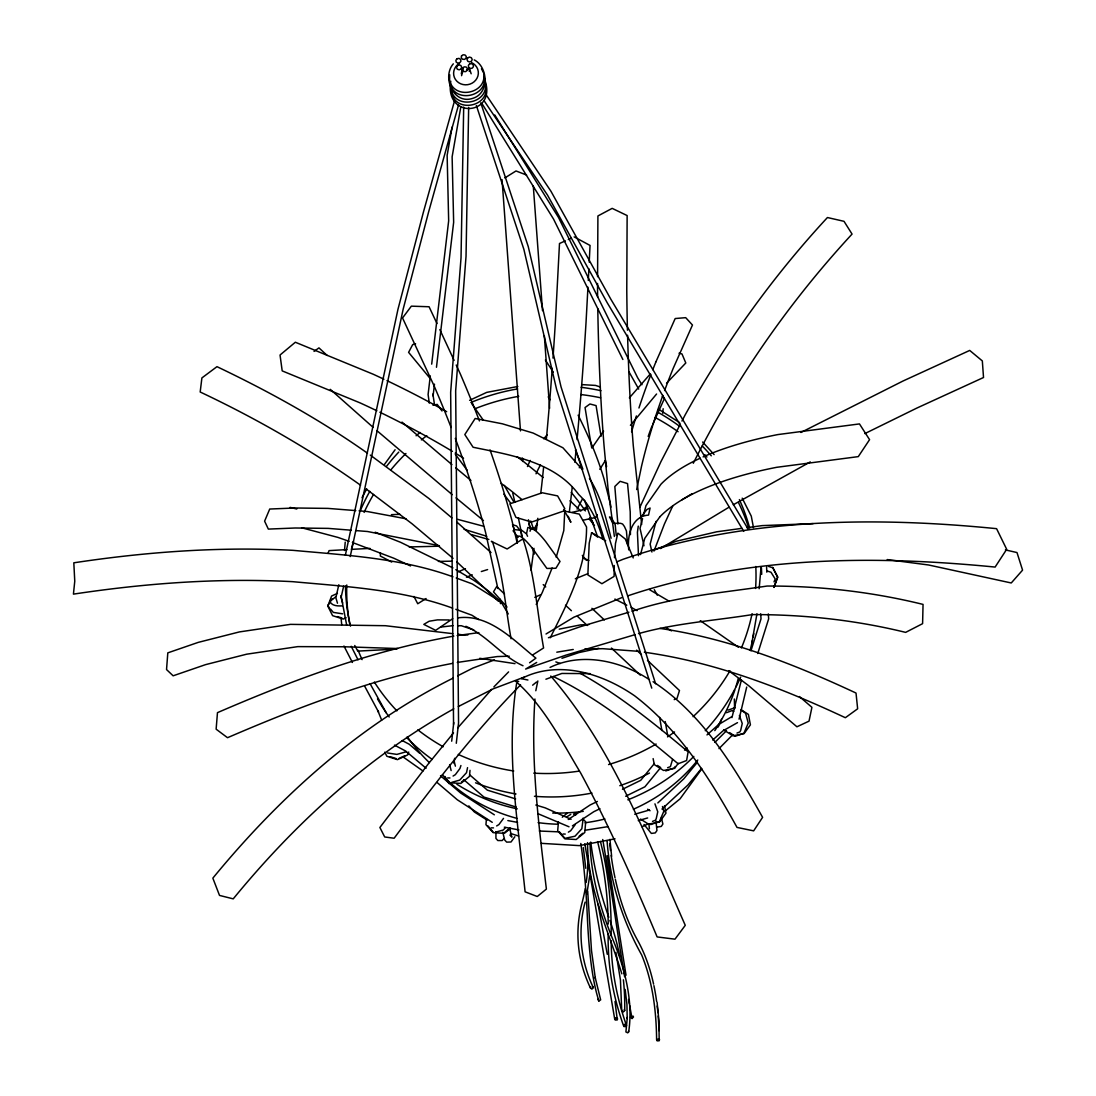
<?xml version="1.0" encoding="UTF-8"?>
<svg xmlns="http://www.w3.org/2000/svg" width="1096" height="1096" viewBox="0 0 1096 1096"><rect width="100%" height="100%" fill="white"/><g stroke="black" fill="none" stroke-linecap="round" stroke-linejoin="round"><path stroke-width="1.5" d="M597.567 283.48L597.553 290.276A248.23 24.112 89.1 0 0 597.621 296.961M597.58 276.685L597.909 215.953L612.171 208.363L627.131 215.556L626.775 289.878A248.23 24.112 89.1 0 0 627.446 330.225M495.954 831.617L495.926 838.399L497.831 840.55L502.215 840.536L504.05 838.563M526.587 533.492L527.847 527.45L534.053 528.546L537.451 524.368L536.67 524.08L535.41 530.121M380.394 552.644L380.339 556.001L391.71 562.084M463.69 107.107L461.032 257.766L450.662 392.272L453.552 724.36M468.663 107.381L466.033 256.327L455.662 390.847L458.553 722.922L456.292 743.28M469.294 71.418L469.362 67.993M614.281 565.495L614.089 576.4L601.923 583.702L587.853 574.921L589.21 543.164L591.607 532.683L605.691 540.794M564.769 510.448L563.796 530.574L556.22 557.275M588.292 280.466L588.881 268.794M589.21 262.122L590.045 245.436L574.153 236.887M587.949 287.152L586.031 322.484A261.177 17.111 -86.1 0 1 577.058 439.578M630.433 534.656L630.227 511.859L627.542 483.583L620.117 481.308L614.829 486.487L617.87 523.998M614.486 557.686L615.459 543.602L617.856 533.122L625.282 538.999L633.228 557.933M534.944 699.015C530.505 762.542 538.931 826.096 546.383 889.089L537.259 896.514L525.094 891.815C517.942 822.959 505.626 752.664 516.559 683.671M589.716 875.677L586.812 893.898M625.158 989.441L626.939 1004.347L627.2 1018.513L627.296 1017.444L625.912 1031.953L627.761 1032.87L628.72 1031.103M344.5 550.48L345.226 542.123M449.703 74.734L449.593 80.57M450.785 81.2C444.154 120.231 498.488 115.532 484.487 79.049M451.867 87.666L451.744 93.489M470.006 770.324L469.472 776.393L460.868 783.421L449.648 782.75L442.373 774.776M486.46 818.616L485.939 824.685L493.214 832.659L504.434 833.33L510.572 828.316M558.467 821.767L557.672 830.864L564.947 838.851L576.167 839.522L584.771 832.494L585.702 821.877L582.579 818.452M662.751 413.26L663.149 408.712M756.952 613.787L751.733 643.736M759.158 588.73L761.062 567.016M451.689 741.197L453.758 722.511M454.059 763.501L454.635 758.295M430.29 375.942L428.098 394.492L429.303 403.15M431.687 364.146L448.661 220.844L447.141 155.372L452.059 127.109M434.482 384.134L433.084 395.93L432.893 394.026L434.427 404.164M436.468 367.27L453.648 222.296L452.127 156.81L460.8 106.928M536.451 529.889L537.807 518.298M540.725 493.447L541.712 485.172A261.177 17.111 -86.1 0 0 543.616 467.129M569.345 511.942L572.263 487.104M531.039 570.153L533.971 548.343M638.269 526.121L637.42 532.382L638.502 555.672M461.306 73.898L462.17 68.911M585.127 902.131C577.496 930.477 580.647 961.165 593.292 987.592L591.909 989.126L590.374 987.839A1224.849 380.148 -3 0 1 582.113 902.625A1712.843 531.601 -3 0 0 585.209 888.664M467.554 767.638L466.526 772.653L459.717 780.119L451.812 782.325M535.807 690.74L537.848 680.945M636.68 489.556L641.53 466.266A162.729 36.017 -69.5 0 1 662.847 395.382M345.377 555.124L397.958 309.346L423.426 212.076L454.676 100.325M350.227 556.562L403.177 309.113L428.646 211.843L458.512 105.024M746.705 687.055L739.06 719.168M672.533 759.528L670.41 766.652L667.587 767.721M338.828 584.743L335.856 597.69L337.472 603.211M343.665 586.127L341.075 597.471L342.678 602.978M642.571 518.627L640.037 528.368L643.996 545.753M643.421 515.367L645.955 505.612L660.929 484.254A284.631 101.106 2.1 0 1 700.125 458.238M640.544 554.576L644.777 538.328L659.751 516.97M656.066 521.367L650.147 544.123L651.942 552.028M461.567 75.679L462.937 70.747M750.938 650.846L761.021 618.802L760.679 613.829M757.747 653.531L768.666 618.843L768.31 613.911M460.923 765.529L459.95 768.488L455.361 774.653L453.073 776.05M741.43 679.835L731.95 717.62M774.091 586.949L777.653 576.866L772.584 567.331M590.374 987.839L590.744 986.811M630.912 1016.156L630.529 1017.184L632.077 1018.499L633.488 1016.992L632.995 1016.019M611.212 940.848C611.253 969.645 616.897 998.278 626.446 1025.39L626.063 1026.404L623.994 1026.582L623.884 1024.609M361.995 497.707L366.722 488.898M408.726 752.034L407.644 754.911L397.451 759.651L386.847 756.254L384.792 752.157M773.927 587.429L777.722 577.345L772.927 567.824L768.378 566.358M623.391 979.783A2219.88 743.937 -2.9 0 1 624.693 1010.539L623.295 1012.005L621.747 1010.676L620.432 979.947L615.925 952.438M328.019 553.37L329.074 550.617L346.884 549.603M654.011 551.028L664.45 523.957L672.862 505.708M615.007 1001.47L617.295 1019.924L615.199 1020.061L615.103 1018.129M657.066 1002.128L658.902 1020.376L659.189 1040.762L657.107 1040.858L657.011 1038.967M552.11 567.988L542.328 592.374L536.218 604.458M774.036 581.88L775.215 579.003L770.981 572.235L766.926 570.906M655.956 361.762L675.177 318.539L685.699 317.662L692.466 325.033L673.245 368.256A162.729 36.017 -69.5 0 0 664.601 390.56M652.737 424.344L664.382 398.601L662.409 396.437M639.831 507.407L660.874 461.786L680.397 424.084M675.177 766.501L674.533 767.885L665.752 770.94M577.085 509.106L582.606 498.666M550.26 637.776C567.495 603.101 586.785 566.632 586.552 526.984L579.305 514.106L563.892 510.955L531.587 522.052L515.915 517.367L509.9 503.845L542.205 492.762L557.617 495.899L564.851 508.777M681.959 421.07L685.082 415.042C724.566 343.87 772.105 277.247 827.439 217.529L844.016 221.324L852.058 234.078C788.764 302.578 735.101 379.887 693.302 463.266M335.582 596.923L329.814 601.526C332.129 606.088 337.719 606.061 342.089 605.883M597.32 514.586L595.649 517.476L583.14 520.216M514.873 836.714L511.01 842.002L506.667 842.125L504.708 840.016L502.763 832.22M579.263 467.773L581.099 464.896M592.1 447.648L603.595 431.166M599.8 469.307L605.293 460.676M640.434 517.778L646.969 509.448L650.092 508.051L648.544 515.093C631.502 516.216 627.09 535.903 628.748 549.904M453.306 63.842C441.674 77.104 453.511 105.079 472.897 98.298C489.57 93.297 488.2 67.075 474.239 59.883M384.34 464.594L395.094 449.744M678.287 763.296L674.615 768.365L663.532 770.461L654.271 764.57L653.134 758.61M701.728 768.954L680.068 798.847L664.245 811.793M330.554 601.54L327.718 605.65L329.43 607.746M503.516 818.383L498.927 824.562L496.639 825.959M575.249 824.576L570.66 830.754L568.372 832.152M654.408 763.501L640.708 780.338L622.46 789.284M660.696 767.556L644.914 786.791L625.665 796.244M697.467 762.172L683.836 778.763L657.833 802.93M701.577 768.392L687.904 785.024L661.984 809.053M629.351 397.889L650.216 374.037M630.433 425.33L656.573 394.012M453.511 732.923L428.111 764.131L379.887 827.494L384.696 836.974L394.135 838.235C433.687 785.092 474.047 732.197 520.573 684.904M457.84 727.785L491.638 689.37M543.767 438.797L547.068 434.906M505.544 827.535L503.283 830.015L495.378 832.22M493.871 686.932L508.599 671.889M666.546 383.23L685.795 362.982L681.986 353.94L679.041 353.213M714.893 742.389L726.47 730.703M719.003 748.623L732.827 734.663M706.989 734.923L718.647 724.511L731.279 717.003M712.701 740.033L723.113 730.744L737.498 722.648M461.443 782.133L463.841 780.147M505.009 832.042L509.804 828.083M579.14 836.248L582.743 833.275M562.289 817.232L567.194 813.218M532.629 685.192L536.547 682.013M572.413 825.877L593.813 811.698L599.95 808.738M568.249 819.493L590.155 804.957L597.375 801.477M529.587 662.765L535.903 658.148C513.449 640.119 489.213 613.568 457.69 617.884M314.045 351.405L318.95 347.884L327.17 355.46M583.401 509.037L587.072 506.462M330.513 600.183L332.773 598.717M532.683 654.942L543.589 647.955C537.122 611.869 534.848 574.564 523.23 539.643L522.134 539.383L507.147 548.986L491.337 541.369L492.378 541.616C503.064 572.893 505.242 606.362 511.065 638.763M660.573 548.575L728.84 507.311M504.845 177.922L516.01 170.962L526.601 175.045M426.084 598.539L417.74 603.745L413.932 596.443M566.605 816.958L570.756 814.41M546.027 633.995L573.866 617.199L621.679 597.663M453.785 708.838C368.242 756.418 294.988 823.384 233.229 898.857L219.515 895.418L212.843 878.143C279.316 797.189 358.872 725.1 453.128 678.109M682 499.762L691.946 493.817M536.697 662.45L525.628 669.053L565.837 655.175L635.242 634.598M452.73 618.678L435.674 630.337L423.796 624.391L429.18 621.226L437.455 619.884L449.168 619.966M733.279 504.776L810.287 461.923M800.943 432.454L902.994 381.024L969.713 350.432L982.331 360.927L983.523 377.504L916.804 408.096L864.84 433.605M457.69 675.794L472.856 668.094L494.447 659.929M458.334 706.536L493.241 688.822L524.08 677.164M469.636 400.314L486.706 392.382L517.833 386.491M337.417 593.347L331.595 596.046L327.8 606.129L332.595 615.664L343.199 619.062L346.117 617.706M642.092 826.74L648.065 823.959M399.067 758.391L404.767 755.788M565.358 240.86L559.494 243.504L555.466 320.553A261.177 17.111 -86.1 0 1 552.987 358.077M568.29 239.531L571.221 238.202M534.793 597.334L540.657 594.69M466.595 69.802L468.403 69.007M458.429 571.783L465.43 568.687M466.444 577.208L472.266 574.866M561.96 658.299L578.866 652.6L598.813 648.27M674.218 699.618L676.999 698.481L679.479 690.535L647.489 660.354M575.318 578.798L587.662 573.756M616.966 561.782L623.131 559.261C742.869 518.12 871.758 516.243 996.579 528.669L1006.69 549.302L995.113 567.07C872.539 555.014 745.951 556.124 628.118 595.731M653.38 550.439L676.259 541.246L716.647 531.807L741.923 528.354M726.484 712.701L732.128 710.564L733.799 711.249M736.978 733.06L739.8 731.991L740.677 730.457L742.239 723.47L739.389 715.524M652.504 821.384L655.326 820.315L656.203 818.767L657.764 811.793L654.929 803.834M550.069 667.409C581.757 651.997 620.281 660.669 648.777 679.26M545.904 679.219L561.892 673.451L590.141 673.615M728.004 710.14L735.32 707.591M650.668 824.603L659.45 821.548L663.792 811.355L662.464 806.505M548.411 637.735L580.579 626.624L628.899 612.212M481.322 571.537L487.61 569.578M632.132 611.267C675.657 596.306 721.853 592.909 767.077 586.045C819.63 585.853 872.005 591.854 923.051 604.403L922.599 623.665L905.639 632.378C855.469 620.062 803.971 614.472 752.336 614.596C714.4 620.651 675.547 623.213 638.489 633.639M634.721 814.246L649.421 810.026M638.256 820.63L647.654 817.958M406.191 751.788L396.889 754.404L387.559 752.979M573.646 814.301L576.934 813.383M415.603 343.87L412.671 344.624L408.603 352.364L430.002 378.298M572.181 512.353L587.812 508.613M585.319 830.22L608.02 826.631M559.22 629.145L580.62 624.871L588.785 624.652M556.795 652.189L573.235 649.476M432.975 405.232L437.194 404.41L442.003 410.973M453.813 636.105C371.9 650.462 293.564 679.767 217.474 712.647L216.131 729.183L227.516 737.704C300.071 706.468 374.544 678.082 452.415 663.395M457.32 662.436L497.255 656.559L509.229 656.203M597.758 999.305L598.909 1000.99L600.663 999.867L595.155 977.413M615.048 838.837L579.277 845.619L541.397 843.345M441.346 626.994L452.963 625.679M746.979 527.669L762.145 525.614L813.136 523.628M457.114 635.557L478.856 632.625M657.34 827.055L661.285 826.425L662.888 824.014L661.354 817.835M351.802 549.343L370.023 548.397M391.395 514.668L399.862 514.312M396.574 649.079L357.776 651.106L354.748 645.503M409.137 546.931L439.51 546.205M584.675 649.161L602.636 648.681L639.42 651.38M438.386 561.412L451.908 561.166M539.355 831.028L559.166 831.864M458.005 635.05L467.855 634.995M457.991 625.72L461.334 625.734L473.732 629.885M447.702 777.913L449.949 777.982M491.268 827.823L493.501 827.891M563.002 834.015L565.248 834.07M582.236 384.628L595.512 385.422L600.361 386.984M461.443 68.829L463.43 68.966M355.775 510.599L327.923 508.393L294.961 507.996L269.726 509.037L264.602 521.162L268.342 529.094L295.235 527.998L328.197 528.382L351.131 530.204M359.05 510.859L367.242 511.517L406.041 518.792M356.036 530.601L367.503 531.505L439.003 545.616M397.643 648.544L344.733 646.777L297.811 646.626L246.669 654.189L205.555 664.642L173.127 675.807L166.537 669.56L167.811 652.86L198.239 642.379L239.366 631.926L290.495 624.364L385.395 625.706L452.799 633.666M457.717 634.269L464.266 635.064M518.696 681.479L515.435 681.068C544.068 706.071 561.481 740.978 580.729 773.118C609.376 826.178 633.844 881.335 657.12 936.929L674.985 939.176L685.274 925.325C647.106 839.276 612.787 748.116 550.767 676.027M887.212 559.577L928.6 564.988L1011.252 582.976L1022.568 570.139L1016.992 552.548L1005.416 549.918M479.774 658.312L514.997 663.642M342.637 613.829L333.307 612.39L330.403 608.91M659.915 628.405C728.484 638.365 793.545 663.875 856.017 693.042L857.647 708.797L845.359 717.716C781.407 687.754 714.633 662.053 644.338 652.23M507.845 820.575L517.559 822.384M504.311 827.165L518.888 829.932M527.93 680.027L521.285 678.657C558.371 659.463 602.334 673.478 634.666 695.837C679.561 730.251 710.071 778.544 737.005 827.412L753.651 830.85L762.597 817.328C734.073 766.666 702.742 714.14 653.079 681.698M457.69 519.367L483.569 526.244M464.033 529.272L486.679 536.259M290.152 507.38L296.783 509.01M301.578 527.751L337.979 537.424L349.186 541.342M471.28 534.588L488.857 539.479M535.834 805.039L545.137 807.834L571.085 819.301M537.752 813.602L569.016 826.795M624.912 1024.116L626.446 1025.39M515.627 798.902L487.364 790.148L469.677 774.831M516.161 807.067L483.966 797.093L463.855 779.777M337.472 616.596L341.911 617.993M390.245 756.72L396.163 758.569M616.13 1017.663L617.678 1018.938M510.503 833.44L518.627 836.056M352.391 542.465L393.779 558.207L410.521 565.933M555.836 661.902L560.262 663.505M452.99 576.825C401.917 558.22 346.788 555.275 293.098 550.343C219.734 546.452 146.371 551.863 73.816 562.81L74.761 581.209L73.432 594.128C145.987 583.182 219.364 577.77 292.714 581.675C346.405 586.593 401.547 589.538 452.621 608.143M456.21 578.003L472.266 583.894L501.256 602.225L508.27 613.979M455.826 609.321L471.897 615.212L478.788 619.583M375.188 532.218L400.574 542.301L452.936 567.92M582.688 557.782L588.84 560.494M523.011 665.738C501.776 656.271 487.46 635.639 465.882 626.309M553.22 676.506C599.238 698.659 639.146 731.238 678.123 763.789L686.603 760.528L688.124 751.87C654.052 723.25 619.172 695.124 580.25 673.314M614.87 599.074L626.789 605.156M631.255 607.431L637.091 610.636M402.232 740.567L409.315 744.307L419.727 753.308M394.45 745.129L405.684 751.048L426.084 768.241M591.607 532.683L597.101 536.67M649.216 589.497L669.272 601.293M665.752 627.487L671.478 630.858M455.84 569.646L473.212 579.948A119.341 34.401 23.2 0 1 499.94 601.444M658.504 409.178L679.657 422.645M741.814 710.208L748.417 714.414L750.418 724.84L744.006 733.703L732.923 735.8L723.661 729.909M647.613 809.218L650.024 810.752M640.516 819.068L648.448 824.124L659.532 822.027L665.957 813.163L664.519 805.711M487.172 820.137L474.39 811.999L468.814 805.875M492.255 822.329L457.306 799.779L437.085 782.489M494.351 814.821L460.676 793.038L440.51 775.79M740.937 709.824L745.609 713.345L748.253 723.045L743.924 733.224L735.142 736.293L729.607 732.621M657.449 765.446L660.217 767.282M700.276 620.651L738.389 647.243M367.475 453.196C320.114 419.741 269.274 391.587 216.967 366.667L201.897 377.928L200.184 391.998C256.19 418.466 310.045 449.319 360.557 485.199M370.297 455.1L428.933 498.516L451.936 517.929M402.821 756.747L422.96 770.995M728.689 670.67L748.541 685.575L796.929 726.785L809.026 721.141L811.917 707.331L799.422 696.535M366.201 489.008L412.151 523.861L453.059 558.357M543.191 477.514L523.244 461.334A281.932 80.104 24.6 0 0 516.942 456.662M522.066 499.68L510.092 489.981A281.932 80.104 24.6 0 0 501.215 483.432M483.432 520.545L456.032 497.858M451.908 464.594L401.999 422.097M455.717 467.773L470.938 480.486M452.223 494.68L376.873 430.618M457.059 522.244L491.035 552.603M373.051 427.289L330.28 389.354M543.219 584.606L545.726 586.935M456.799 561.823L498.461 601.32M565.468 605.211L571.4 610.719M591.895 608.321L604.334 619.911M577.332 616.226L587.292 625.501M611.445 648.065L640.297 675.15M636.612 650.134L641.448 654.682M570.002 500.762L580.866 511.079M444.702 777.42L449.565 782.27M493.132 832.179L488.049 826M509.9 835.042L511.873 837.139L509.777 828.85M702.659 442.031L714.113 454.593M504.557 594.046L496.707 586.579L493.488 591.867L507.01 607.088M574.263 813.15L575.784 814.945M589.306 519.107L594.457 525.436M582.332 555.343L586.456 560.412M582.099 469.294L562.919 447.771L533.204 433.084L502.338 423.796L475.157 418.494L464.827 434.564L473.088 447.25C510.311 454.922 554.686 461.772 578.647 494.433C591.484 506.708 597.937 522.641 602.91 539.301M589.456 478.568C601.005 496.132 605.855 517.97 611.102 538.259M513.051 530.765L518.107 537.314M510.777 503.283L507.695 499.255A127.725 2.617 53.5 0 1 503.831 494.159M471.773 403.753L483.391 420.289M485.692 94.133L550.959 191.266L610.801 299.153L748.088 529.039M484.103 100.736L547.479 195.061L607.321 302.934L743.746 531.355M644.01 824.493L651.367 833.426L655.285 832.905L656.942 830.535L655.915 820.836M545.383 360.036L553.288 372.202M589.771 517.559L593.224 522.943M548.206 396.848L550.028 399.752M641.955 384.71L637.625 377.723L558.522 217.488L494.776 114.998M638.721 389.107L628.899 371.695M481.966 103.572L553.549 219.09L622.87 359.488M504.256 485.405L513.983 502.228M444.894 776.434L449.004 783.626M386.313 712.948L370.119 683.767M563.632 509.421L570.865 522.285L568.194 516.285M654.285 589.703L657.244 595.142M364.68 686.206L378.558 712.058L377.819 710.646L381.655 720.099M659.093 1038.871L659.573 1039.803M343.952 646.01L352.419 662.464M742.211 498.159L751.281 516.148L753.486 527.642M481.473 68.719L483.418 72.583M483.733 79.707L485.035 82.269M449.853 81.556C455.717 100.229 487.172 92.968 483.679 73.569M450.401 84.789C456.251 103.462 487.72 96.201 484.227 76.802M451.484 91.256C457.333 109.929 488.802 102.654 485.309 83.269M452.018 94.489C457.868 113.148 489.337 105.887 485.843 86.502M351.213 646.284L358.022 659.778M624.227 1009.58L624.706 1010.539M592.813 986.633L593.292 987.592M436.975 323.526L429.07 306.757L411.356 306.154L402.547 317.963L433.948 385.518A248.011 50.211 67.3 0 1 451.114 427.495M439.852 329.622L454.1 360.379M456.224 365.023L460.471 374.311A248.011 50.211 67.3 0 1 479.418 420.933M533.314 528.478L530.793 521.025M528.683 523.861L530.628 528.149M527.56 536.273L526.491 533.875L521.86 530.395L514.312 529.574L512.49 524.655L516.613 525.97L520.175 530.642M584.497 500.16L597.676 537.013M469.568 68.925L471.17 73.775M480.76 102.832L528.231 246.518L561.029 386.847L655.614 683.767M476.376 105.572L523.847 249.258L556.645 389.587L651.75 688.137M532.382 548.164L534.259 554.11M621.829 973.81C608.609 930.682 587.442 888.733 587.552 842.591M600.403 841.44C608.362 872.211 611.554 904.077 611.157 935.82M609.993 502.31L604.006 478.829A153.289 47.649 60.4 0 0 578.126 415.206M454.265 761.665L455.388 766.159M449.634 764.597L451.141 770.584M520.71 531.834L521.778 536.245M512.791 493.351L514.915 502.365M517.093 542.575L512.147 521.381A248.011 50.211 67.3 0 0 490.049 449.894M528.409 519.764L530.341 529.217M518.394 517.983L521.23 531.779M341.007 595.553L346.679 625.09M521.573 533.41L522.189 536.752M607.266 954.287L598.074 904.296M497.844 588.497L485.624 532.588A248.011 50.211 67.3 0 0 455.265 438.386M499.625 598.608L500.516 603.649M665.258 721.552L667.807 736.307M659.628 717.387L661.888 730.511M449.867 82.269L450.127 83.803M450.949 88.735L451.21 90.256M610.39 503.872L610.938 507.16M614.377 536.451L607.979 487.802L604.088 446.25A248.23 24.112 89.1 0 1 597.786 308.73M607.143 855.688L626.022 975.221M583.209 818.26L581.825 828.74L575.016 836.207L564.865 838.372L559.782 832.193M595.361 978.481L591.498 950.575L587.703 891.199M584.812 843.728L614.719 1019.129M641.667 524.45L633.296 445.853A248.23 24.112 89.1 0 1 627.583 335.239M583.319 847.605L585.771 868.292M341.048 618.089L341.733 624.665M648.914 824.014L649.407 828.782M609.924 839.372L611.637 856.401M607.074 840.591C609.897 880.759 622.035 919.832 641.667 954.945C652.737 981.811 656.326 1011.06 656.614 1039.926M533.273 185.731L542.506 310.648M502.05 179.662L520.477 430.892M544.356 335.856L549.617 408.274M522.422 458.087L522.669 461.485M766.597 567.139L766.816 572.181M761.419 567.577L761.72 574.304M627.624 544.959L626.419 530.944L624.432 526.532L622.61 524.025L620.651 523.326L613.007 523.258L609.486 516.956L611.349 517.627L615.171 524.532L616.253 535.506M517.079 543.232L516.928 538.232A118.341 13.399 61.9 0 1 532.533 548.507L546.904 568.454L555.905 568.249L560.015 561.467L545.644 541.52A118.341 13.399 61.9 0 0 530.039 531.245M734.347 699.001L734.608 708.756M580.812 843.468A1712.843 176.579 -79.1 0 1 587.36 917.352A1224.849 126.273 -79.1 0 0 598.909 1000.99M608.801 917.297A3104.324 1040.337 -2.9 0 1 590.73 842.043M609.897 920.421A2219.88 743.937 -2.9 0 1 619.898 956.808M587.936 855.729A1712.843 531.601 -3 0 1 586.209 882.472M597.594 841.646A3104.324 1040.337 -2.9 0 1 608.212 924.065M623.514 1025.623A2219.88 743.937 -2.9 0 1 608.184 933.998M471.636 62.636A12.385 11.659 -9.5 0 1 475.828 80.022A12.385 11.659 -9.5 0 1 456.895 81.241A12.385 11.659 -9.5 0 1 459.279 63.431M615.349 879.307A1712.843 505.283 -50.5 0 0 637.639 940.423A1224.849 361.324 -50.5 0 1 653.586 984.14M615.02 877.773A1712.843 505.283 -50.5 0 1 611.143 855.455M610.499 850.482A1712.843 505.283 -50.5 0 1 609.746 843.756M653.915 985.633A1224.849 361.324 -50.5 0 1 656.586 1001.182M657.203 1006.046A1224.849 361.324 -50.5 0 1 657.888 1012.663M658.175 1016.033A1224.849 361.324 -50.5 0 1 658.956 1030.637M590.004 842.673A1712.843 465.937 28.4 0 0 613.294 940.546A1224.849 333.184 28.4 0 1 628.625 1032.185M753.747 633.652A201.28 189.498 -9.5 0 1 753.13 637.036M752.459 640.407A201.28 189.498 -9.5 0 1 750.13 650.175M740.649 677.123A201.28 189.498 -9.5 0 1 705.262 730.731M687.137 747.952A201.28 189.498 -9.5 0 1 684.548 750.102M649.462 773.064A201.28 189.498 -9.5 0 1 619.815 785.695M591.95 793.066A201.28 189.498 -9.5 0 1 534.451 796.285M515.997 793.984A201.28 189.498 -9.5 0 1 475.554 782.804M432.262 759.46A201.28 189.498 -9.5 0 1 406.602 737.526M389.203 717.003A201.28 189.498 -9.5 0 1 377.504 698.837M721.469 719.291A167.167 157.386 -9.5 0 1 718.168 727.032M697.782 760.008A167.167 157.386 -9.5 0 1 633.42 809.232M604.91 818.986A167.167 157.386 -9.5 0 1 584.976 822.767M558.22 824.219A167.167 157.386 -9.5 0 1 538.095 822.63M516.915 818.356A167.167 157.386 -9.5 0 1 446.798 779.804M738.197 678.725A182.895 172.195 -9.5 0 1 735.868 686.836M734.813 690.055A182.895 172.195 -9.5 0 1 714.798 730.635M693.823 756.418A182.895 172.195 -9.5 0 1 627.83 799.82M583.264 811.341A182.895 172.195 -9.5 0 1 552.672 813.027M517.244 808.848A182.895 172.195 -9.5 0 1 456.854 784.229M429.303 762.569A182.895 172.195 -9.5 0 1 407.356 736.745M755.788 566.495A205.61 193.567 -9.5 0 1 755.582 588.47M752.075 613.719A205.61 193.567 -9.5 0 1 741.403 647.942M729.991 670.779A205.61 193.567 -9.5 0 1 693.069 716.674M674.547 731.964A205.61 193.567 -9.5 0 1 667.519 736.896M656.134 744.033A205.61 193.567 -9.5 0 1 608.554 764.57M578.935 771.132A205.61 193.567 -9.5 0 1 533.738 773.146M513.723 770.995A205.61 193.567 -9.5 0 1 458.279 754.432M443.209 746.76A205.61 193.567 -9.5 0 1 417.877 729.881M396.903 710.852A205.61 193.567 -9.5 0 1 374.339 682.068M362.105 659.628A205.61 193.567 -9.5 0 1 358.118 650.257M350.514 626.172A205.61 193.567 -9.5 0 1 345.459 586.018M360.063 511.284A205.61 193.567 -9.5 0 1 369.818 491.337M386.641 466.156A205.61 193.567 -9.5 0 1 398.766 452.086M416.096 435.756A205.61 193.567 -9.5 0 1 420.083 432.495M470.855 402.506A205.61 193.567 -9.5 0 1 517.518 388.916M581.127 387.313A205.61 193.567 -9.5 0 1 600.978 390.71M658.258 412.466A205.61 193.567 -9.5 0 1 679.575 426.289M702.221 445.976A205.61 193.567 -9.5 0 1 711.277 455.813M739.362 499.612A205.61 193.567 -9.5 0 1 749.691 528.135M349.966 625.295A205.61 193.567 -9.5 0 1 346.774 584.976M351.35 549.63A205.61 193.567 -9.5 0 1 353.433 541.424M364.091 512.394A205.61 193.567 -9.5 0 1 373.558 494.433M391.067 469.622A205.61 193.567 -9.5 0 1 405.931 453.497M421.33 439.907A205.61 193.567 -9.5 0 1 426.782 435.701M475.212 408.644A205.61 193.567 -9.5 0 1 518.764 396.327M580.702 394.533A205.61 193.567 -9.5 0 1 600.54 397.766M655.038 417.453A205.61 193.567 -9.5 0 1 678.095 431.728M704.632 454.58A205.61 193.567 -9.5 0 1 706.947 457.005M738.403 502.406A205.61 193.567 -9.5 0 1 748.541 527.477M467.307 470.417A127.725 2.617 53.5 0 1 455.292 454.251M536.026 473.801A118.902 66.267 -35.3 0 1 540.492 464.951M527.477 466.54A118.902 66.267 -35.3 0 1 530.245 460.43M383.915 379.216A281.932 80.104 24.6 0 0 373.27 374.257L295.345 342.24L280.042 355.008L282.193 370.886L360.118 402.903A281.932 80.104 24.6 0 1 376.86 410.767M386.97 380.655A281.932 80.104 24.6 0 1 446.675 411.712M379.901 412.233A281.932 80.104 24.6 0 1 452.401 451.374M455.224 453.086A281.932 80.104 24.6 0 1 463.553 458.21M648.188 436.414A102.887 36.716 -71.7 0 1 652.093 425.81M659.724 516.956A284.631 101.106 2.1 0 1 776.694 467.307L858.291 456.621L869.566 439.66L859.47 423.919L777.859 434.578A284.631 101.106 2.1 0 0 703.07 456.895M571.235 492.337A87.461 18.043 47.1 0 1 585.387 510.928M631.57 431.824A162.729 36.017 -69.5 0 1 636.379 415.946M638.941 408A162.729 36.017 -69.5 0 1 650.942 374.421M652.805 369.64A162.729 36.017 -69.5 0 1 655.956 361.762M575.427 450.36A153.289 47.649 60.4 0 1 582.88 469.143M606.609 466.581A95.955 5.384 79.8 0 1 605.417 460.293M601.088 436.276A95.955 5.384 79.8 0 1 600.54 433.098L596.073 405.602L589.936 403.986L585.045 407.548L589.511 435.057A95.955 5.384 79.8 0 0 591.758 447.908M576.058 450.141A261.177 17.111 -86.1 0 1 574.866 462.252M552.247 368.297A261.177 17.111 -86.1 0 1 546.329 439.414M602.731 839.522A3104.324 113.011 86.3 0 1 616.747 926.887A2219.88 80.816 86.3 0 0 624.624 976.714M632.077 1018.499A2219.88 80.816 86.3 0 1 629.652 1005.498M629.378 1003.991A2219.88 80.816 86.3 0 1 628.542 999.415M462.608 68.144L462.43 70.048L463.704 71.487L465.677 71.624L467.211 70.363L467.389 68.445L466.129 67.007L464.142 66.883L462.608 68.144M461.485 55.978L461.279 57.828L462.539 59.239L464.526 59.403L466.074 58.225L466.266 56.389L465.005 54.964L463.033 54.8L461.485 55.978M457.183 65.787L456.511 67.596L457.375 69.267L459.238 69.815L461.032 68.938L461.69 67.144L460.841 65.472L458.977 64.911L457.183 65.787M467.663 57.869L466.992 59.65L467.841 61.349L469.718 61.979L471.527 61.184L472.198 59.417L471.349 57.704L469.472 57.074L467.663 57.869M457.005 58.759L455.868 60.307L456.21 62.116L457.84 63.13L459.799 62.746L460.937 61.198L460.594 59.39L458.964 58.376L457.005 58.759M469.677 63.828L468.417 65.308L468.595 67.212L470.143 68.418L472.129 68.226L473.404 66.746L473.212 64.842L471.677 63.637L469.677 63.828"/></g></svg>
